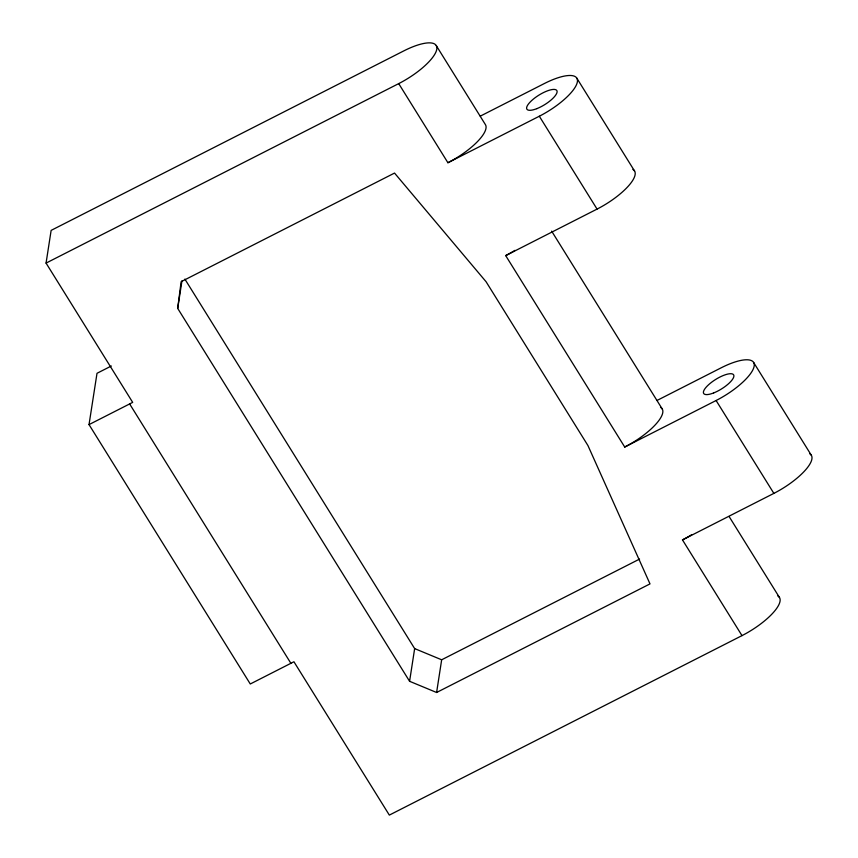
<?xml version="1.0" encoding="UTF-8"?>
<svg xmlns="http://www.w3.org/2000/svg" width="858" height="858" viewBox="0 0 858 858"><rect width="100%" height="100%" fill="white"/><g stroke="black" fill="none" stroke-linecap="round" stroke-linejoin="round"><path stroke-width="1.29" d="M177.692 308.387L181.135 281.681L394.53 173.069L486.078 281.735L587.934 445.538L649.999 583.89L436.604 692.492L409.588 681.295L177.692 308.387L181.939 280.909M46.064 263.095L51.137 230.384L403.786 50.901A41.163 12.999 -31.9 0 1 436.786 49.163A41.163 12.999 -31.9 0 1 398.713 83.612L46.064 263.095L132.679 402.381L89.028 424.603L250.279 683.987L293.929 661.754L389.339 815.1L741.998 635.617A41.163 12.999 -31.9 0 0 777.798 595.956M89.028 424.603L97.008 373.294L111.336 366.001M409.588 681.295L414.65 648.594L184.878 279.097M436.604 692.492L441.666 659.791L639.564 559.073M480.287 116.141L544.38 83.526A41.163 12.999 -31.9 0 1 577.38 81.789A41.163 12.999 -31.9 0 1 539.317 116.227L447.919 162.73L398.713 83.612M657.078 400.429L721.17 367.814A41.163 12.999 -31.9 0 1 754.171 366.076A41.163 12.999 -31.9 0 1 716.108 400.514L624.721 447.029L505.684 255.609L597.061 209.095A41.163 12.999 -31.9 0 0 632.872 169.434M741.998 635.617L682.475 539.896L773.862 493.382A41.163 12.999 -31.9 0 0 809.673 453.732M414.65 648.594L441.666 659.791M129.633 403.925L290.883 663.309M576.823 78.175L634.577 171.042M753.624 362.462L811.378 455.33M539.317 116.227L597.061 209.095M716.108 400.514L773.862 493.382M436.239 45.549L485.446 124.678A41.163 12.999 -31.9 0 1 447.919 162.73M551.651 231.145L662.237 408.976M729.085 516.484L779.504 597.554M514.972 250.364A41.163 12.999 -31.9 0 1 505.684 255.598M660.531 407.368A41.163 13.009 -31.9 0 1 624.721 447.029M691.763 534.663A41.163 13.009 -31.9 0 1 682.475 539.907M713.641 392.943A17.643 5.577 -31.9 0 0 733.633 374.86A17.643 5.577 -31.9 0 0 708.633 384.695A17.643 5.577 -31.9 0 0 713.641 392.943M536.851 108.644A17.643 5.577 -31.9 0 0 556.842 90.573A17.643 5.577 -31.9 0 0 531.842 100.397A17.643 5.577 -31.9 0 0 536.851 108.644"/></g></svg>
